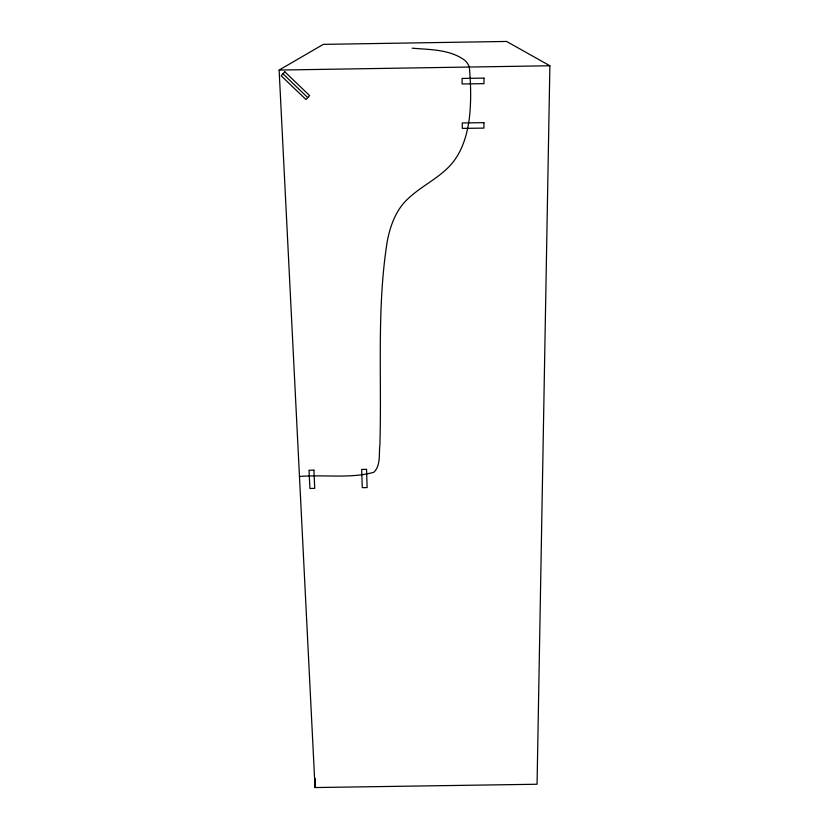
<?xml version="1.0" encoding="UTF-8"?>
<svg xmlns="http://www.w3.org/2000/svg" width="829" height="829" viewBox="0 0 829 829"><rect width="100%" height="100%" fill="white"/><g stroke="black" fill="none" stroke-linecap="round" stroke-linejoin="round"><path stroke-width="1.24" d="M315.041 787.55L279.124 70.061L323.32 44.362L506.571 41.45L549.876 65.76L537.068 784.244L315.041 787.55L315.144 778.483M279.124 70.061L549.876 65.76M299.466 476.488C324.015 474.395 349.921 478.872 373.806 472.292C380.957 465.483 378.749 454.054 379.879 445.173C381.951 377.319 376.532 308.771 387.236 241.446C390.272 225.581 396.096 209.354 408.448 198.318C421.795 185.769 439.142 178.1 451.318 164.225C462.468 151.261 467.349 134.236 469.411 117.563C471.328 100.786 470.779 83.843 469.359 67.045C468.416 64.486 466.851 62.227 464.862 60.372C449.919 49.18 429.878 49.761 412.117 48.175M307.704 97.573L282.969 73.771M483.939 122.671L483.929 128.101L462.292 128.391L462.271 122.972L483.939 122.671M483.991 78.123L483.991 83.667L462.105 83.978L462.085 78.434L483.991 78.123M284.782 71.771L281.155 75.771L305.984 99.553L309.621 95.604L284.782 71.771M313.901 470.167L309.03 470.24L309.901 488.457L314.74 488.385L313.901 470.167M366.553 469.359L361.682 469.432L362.283 487.659L367.123 487.587L366.553 469.359"/></g></svg>
